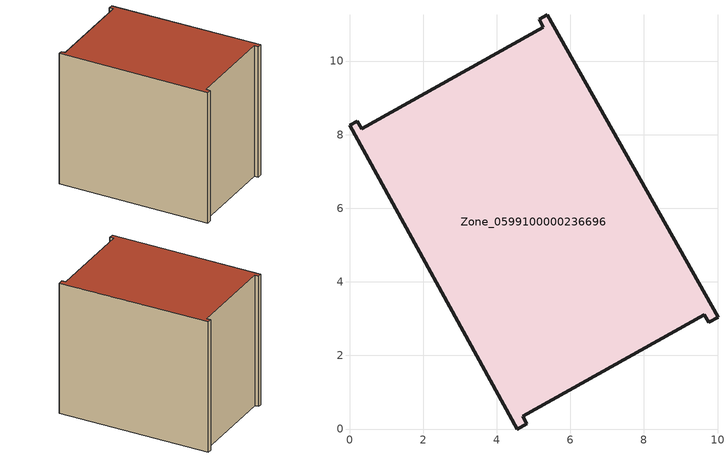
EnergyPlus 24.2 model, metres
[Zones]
Zone_0599100000236696
 floor ground (C_G): 5.16,11.13 5.38,11.25 10.01,3.04 9.76,2.9 9.64,3.11 4.7,0.35 4.81,0.14 4.56,0 0,8.25 0.21,8.37 0.33,8.16 5.27,10.92 z0
 wall outside (C_F): 0.21,8.37 0,8.25 4.56,0 4.81,0.14 4.7,0.35 9.64,3.11 9.76,2.9 10.01,3.04 5.38,11.25 5.16,11.13 5.27,10.92 0.33,8.16 0.21,8.37 z0:8.33
 roof outside (C_R): 0.33,8.16 0.21,8.37 0,8.25 4.56,0 4.81,0.14 4.7,0.35 9.64,3.11 9.76,2.9 10.01,3.04 5.38,11.25 5.16,11.13 5.27,10.92 z8.33
[BUILDING]
Pand.0599100000236696: North Axis=0; Terrain=City; Loads Convergence Tolerance Value=0.04; Temperature Convergence Tolerance Value=0.4; Solar Distribution=FullExterior; Maximum Number of Warmup Days=25; Minimum Number of Warmup Days=1
[Site:Location]
Rotterdam.The.Hague.AP_ZH_NLD Design_Conditions: Latitude=51.96; Longitude=4.45; Time Zone=1; Elevation=-4.5
[SITE:GROUNDTEMPERATURE:BUILDINGSURFACE]
18, 18, 18, 18, 18, 18, 18, 18, 18, 18, 18, 18
[MATERIAL] Thermal Absorptance=0.9; Solar Absorptance=0.7; Visible Absorptance=0.7
Name | Roughness | Thickness | Conductivity | Density | Specific Heat
G.TI.1965-1974 | MediumSmooth | 0.15 | 0.882353 | 540 | 1210
F.TI.1965-1974 | Rough | 0.3 | 0.697674 | 1920 | 840
R.TI.1965-1974 | MediumRough | 0.2 | 0.232558 | 1500 | 1000
[CONSTRUCTION]
C_G: G.TI.1965-1974
C_F: F.TI.1965-1974
C_R: R.TI.1965-1974
[ZONE]
Zone_0599100000236696: Type=1; Multiplier=1; Ceiling Height=Autocalculate; Volume=Autocalculate; Floor Area=autocalculate; Part of Total Floor Area=Yes
[ZONEINFILTRATION:DESIGNFLOWRATE]
Infil_Zone_0599100000236696: Zone or ZoneList or Space or SpaceList=Zone_0599100000236696; Schedule=AlwaysOn; Design Flow Rate Calculation Method=Flow/Area; Flow Rate per Floor Area=0.003; Constant Term Coefficient=1; Temperature Term Coefficient=0; Velocity Term Coefficient=0; Velocity Squared Term Coefficient=0
[HVACTEMPLATE:ZONE:IDEALLOADSAIRSYSTEM]
Zone_0599100000236696: Maximum Heating Supply Air Temperature=50; Minimum Cooling Supply Air Temperature=13; Maximum Heating Supply Air Humidity Ratio=0.0156; Minimum Cooling Supply Air Humidity Ratio=0.0077; Heating Limit=NoLimit; Cooling Limit=NoLimit; Dehumidification Control Type=ConstantSensibleHeatRatio; Cooling Sensible Heat Ratio=0.7; Dehumidification Setpoint=60; Humidification Control Type=None; Humidification Setpoint=30; Outdoor Air Method=None; Outdoor Air Flow Rate per Person=0.00944; Outdoor Air Flow Rate per Zone Floor Area=0; Outdoor Air Flow Rate per Zone=0; Demand Controlled Ventilation Type=None; Outdoor Air Economizer Type=NoEconomizer; Heat Recovery Type=None; Sensible Heat Recovery Effectiveness=0.7; Latent Heat Recovery Effectiveness=0.65
[ZONECONTROL:THERMOSTAT]
ThermostatControl_Zone_0599100000236696: Zone or ZoneList=Zone_0599100000236696; Control Type Schedule=DualSetpointControlType; Control 1=Thermostat_Zone_0599100000236696; Temperature Difference Between Cutout And Setpoint=0
[THERMOSTATSETPOINT:DUALSETPOINT]
Thermostat_Zone_0599100000236696: Heating Setpoint Temperature Schedule=HeatingSetpoint_Zone_0599100000236696; Cooling Setpoint Temperature Schedule=CoolingSetpoint_Zone_0599100000236696
[SCHEDULE:COMPACT]
HeatingSetpoint_Zone_0599100000236696: Through: 12/31, For: AllDays, Until: 24:00, 21
CoolingSetpoint_Zone_0599100000236696: Through: 12/31, For: AllDays, Until: 24:00, 24
DualSetpointControlType: Through: 12/31, For: AllDays, Until: 24:00, 4
AlwaysOn: Through: 12/31, For: AllDays, Until: 24:00, 1
